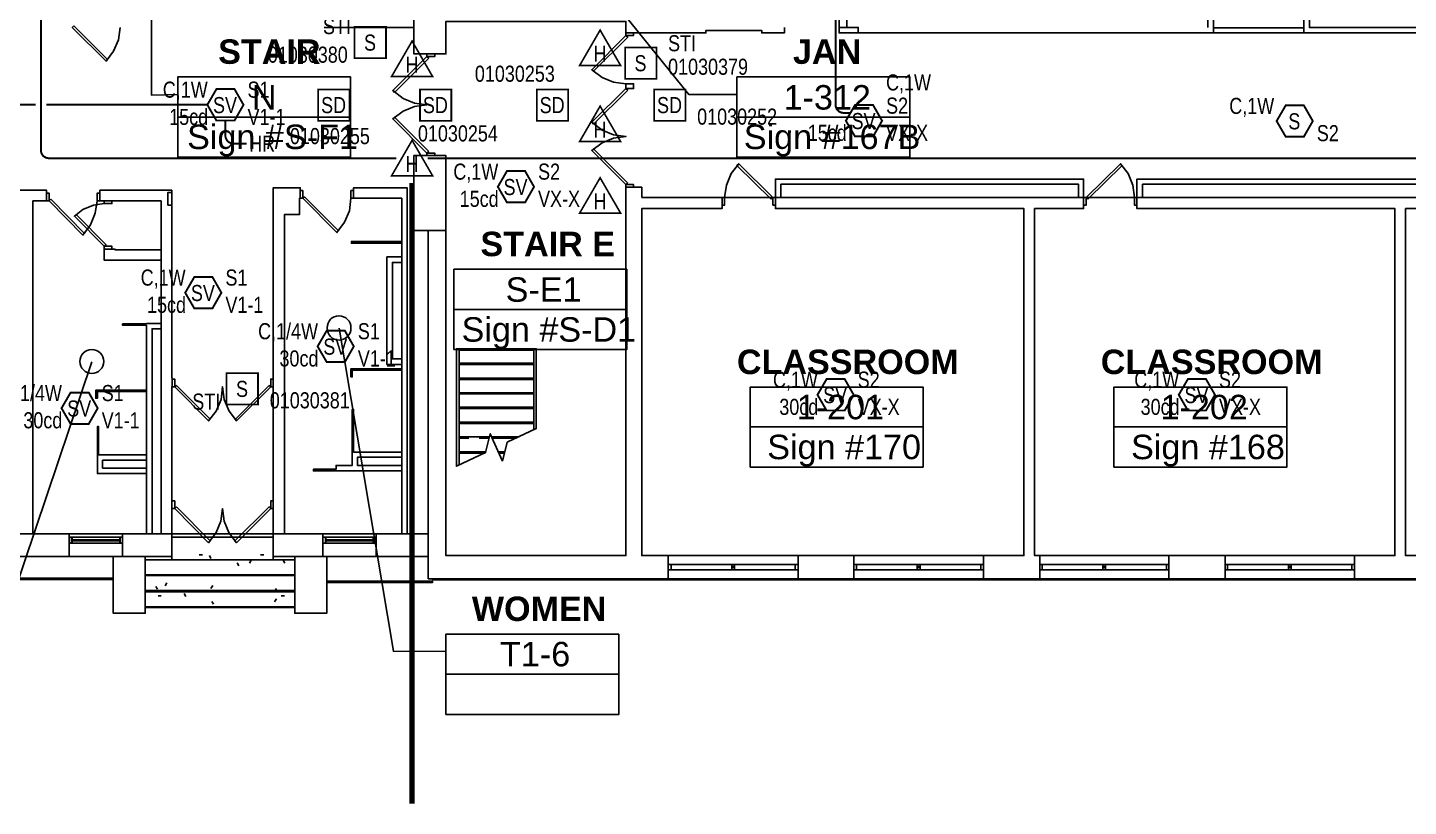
# Model space of a CAD drawing. Header units: inches. Extents: x 8199 to 15931, y 7617 to 15423.
# Drawn here: x 9613 to 10643, y 8396 to 8976 of the extents above; entities that cross this region are included whole.
import ezdxf
from ezdxf.enums import TextEntityAlignment as Align

# ---------------------------------------------------------------- set-up
doc = ezdxf.new("R2010")
doc.units = ezdxf.units.IN
doc.header["$LTSCALE"] = 0.25
doc.header["$MEASUREMENT"] = 0
for name, color, linetype in [('BACKGROUND', 8, 'Continuous'), ('CL-TEXT', 3, 'Continuous'), ('CONDUIT', 6, 'Continuous'), ('DOOR HOLDER', 1, 'Continuous'), ('PULL STATION', 1, 'Continuous'), ('SMOKE DETECTOR', 1, 'Continuous'), ('SPEAKER', 1, 'Continuous'), ('SPEAKER STROBE', 1, 'Continuous')]:
    doc.layers.add(name, color=color, linetype=linetype)
doc.styles.add('Arial', font='arial.ttf', dxfattribs={"width": 0.8})
doc.styles.add('PDF Arial', font='arial.ttf')
doc.styles.add('PDF Arial Bold', font='arialbd.ttf')

# ---------------------------------------------------------------- blocks, each defined once
blk = doc.blocks.new('SIGA-278')
at = {"layer": 'PULL STATION', "const_width": 1.3}
blk.add_lwpolyline([(-11.5, -11.7), (-11.5, 11.7), (11.9, 11.7), (11.9, -11.7)], close=True, dxfattribs=at)
at = {"layer": 'PULL STATION', "style": 'Arial', "width": 0.8}
blk.add_text('S', height=12, dxfattribs=at).set_placement((0, 0), align=Align.MIDDLE)
for tag, p in [('ADDRESS', (20.6, 9)), ('ZONE', (20.6, -8.6))]:
    blk.add_attdef(tag, text='', height=12, dxfattribs=at).set_placement(p, align=Align.MIDDLE_LEFT)
blk.add_attdef('SUBSCRIPT', text='', height=12, dxfattribs=at).set_placement((-16.6, -9), align=Align.MIDDLE_RIGHT)
blk = doc.blocks.new('150X-AQN5')
at = {"layer": 'DOOR HOLDER', "const_width": 1.25}
blk.add_lwpolyline([(15.3, -8.8), (0, 17.6), (-15.3, -8.8)], close=True, dxfattribs=at)
at = {"layer": 'DOOR HOLDER', "style": 'Arial', "width": 0.8}
blk.add_text('H', height=12, dxfattribs=at).set_placement((0, 0), align=Align.MIDDLE)
blk.add_attdef('SUBSCRIPT', text='', height=12, dxfattribs=at).set_placement((11.4, 10.5), align=Align.MIDDLE_LEFT)
blk = doc.blocks.new('GC-S7')
at = {"layer": 'SPEAKER', "const_width": 1.46}
blk.add_lwpolyline([(13.8, 0.2), (7.1, 11.9), (-6.4, 11.9), (-13.2, 0.2), (-6.4, -11.5), (7.1, -11.5)], close=True, dxfattribs=at)
at = {"layer": 'SPEAKER', "style": 'Arial', "width": 0.8}
blk.add_text('S', height=12, dxfattribs=at).set_placement((0, 0), align=Align.MIDDLE)
for tag, p in [('C', (-15, 11.5)), ('1/2W', (-14.7, -8.8))]:
    blk.add_attdef(tag, text='', height=12, dxfattribs=at).set_placement(p, align=Align.MIDDLE_RIGHT)
blk.add_attdef('Speaker_Circuit', text='', height=12, dxfattribs=at).set_placement((16.8, -8.8), align=Align.MIDDLE_LEFT)
blk = doc.blocks.new('GC-S7VM')
at = {"layer": 'SPEAKER STROBE', "const_width": 1.46}
blk.add_lwpolyline([(13.8, 0.2), (7.1, 11.9), (-6.4, 11.9), (-13.2, 0.2), (-6.4, -11.5), (7.1, -11.5)], close=True, dxfattribs=at)
at = {"layer": 'SPEAKER STROBE', "style": 'Arial', "width": 0.8}
blk.add_text('SV', height=12, dxfattribs=at).set_placement((0, 0), align=Align.MIDDLE)
for tag, p in [('C', (-12.9, 11.5)), ('CANDELA', (-12.6, -8.8)), ('1/2W', (-12.6, -29.2))]:
    blk.add_attdef(tag, text='', height=12, dxfattribs=at).set_placement(p, align=Align.MIDDLE_RIGHT)
for tag, p in [('Speaker_Circuit', (16.8, 11.5)), ('Visual_Circuit', (16.8, -8.8))]:
    blk.add_attdef(tag, text='', height=12, dxfattribs=at).set_placement(p, align=Align.MIDDLE_LEFT)
blk = doc.blocks.new('SIGA-PD')
at = {"layer": 'SMOKE DETECTOR', "const_width": 1.3}
blk.add_lwpolyline([(-11.5, -11.7), (-11.5, 11.7), (11.9, 11.7), (11.9, -11.7)], close=True, dxfattribs=at)
at = {"layer": 'SMOKE DETECTOR', "style": 'Arial', "width": 0.8}
blk.add_text('SD', height=12, dxfattribs=at).set_placement((0, 0), align=Align.MIDDLE)
for tag, p in [('ADDRESS', (20.6, 9)), ('ZONE', (20.6, -8.6))]:
    blk.add_attdef(tag, text='', height=12, dxfattribs=at).set_placement(p, align=Align.MIDDLE_LEFT)
blk.add_attdef('SUBSCRIPT', text='', height=12, dxfattribs=at).set_placement((-16.6, -9), align=Align.MIDDLE_RIGHT)

msp = doc.modelspace()

# ---------------------------------------------------------------- linework, layer by layer
at = {"lineweight": 0, "const_width": 4}
msp.add_lwpolyline([(9899.5, 8860.4), (9899.5, 8397.8)], dxfattribs=at)
at = {"layer": 'BACKGROUND'}
for points in [[(9705.1, 9076.5), (9705.1, 8925.9), (9724.6, 8926.5)], [(9924.7, 8956.8), (9900.8, 8956.8), (9900.8, 9033.5)], [(10029.5, 9021.4), (10105.9, 8926.5), (10141.9, 8926.5)], [(10218.1, 8976.5), (10218.1, 8993.4), (10223.8, 8993.4), (10230.5, 8993.4), (10230.5, 8988), (10223.8, 8988), (10223.8, 8976.5), (10218.1, 8976.5), (10218.1, 8972.4), (10218.1, 8976.5), (10223.8, 8976.5), (10232.4, 8976.5), (10232.4, 8972.4), (10218.1, 8972.4), (10493.3, 8972.4), (10497.5, 8972.4), (10497.5, 8989.9), (10493.3, 8989.9), (10493.3, 8976.5)], [(9671.1, 8951.3), (9676.8, 8958.7), (9680.3, 8967.3), (9681.6, 8976.5)], [(9833.9, 8976.5), (9900.8, 8976.5), (9900.8, 8956.8), (9924.7, 8956.8), (9924.7, 8981), (10059.1, 8981), (10059.1, 8976.5), (10059.1, 8972.4), (10059.1, 8970.5), (10033.6, 8945), (10041.3, 8939.2), (10049.9, 8935.7), (10059.1, 8934.5)], [(10177.3, 8976.5), (10177.3, 8972.4), (10164.2, 8972.4), (10160.4, 8972.4), (10160.4, 8974.3), (10118.7, 8974.3), (10118.7, 8972.4), (10114.5, 8972.4), (10059.1, 8972.4)], [(10033.6, 8945), (10034.9, 8944), (10060.4, 8969.2), (10059.1, 8970.5), (10064.8, 8970.5), (10064.8, 8972.4)], [(9910.6, 8956.8), (9910.6, 8954.8), (9916.4, 8954.8), (9916.4, 8956.8)], [(10059.1, 8932.5), (10059.1, 8934.5), (10064.8, 8934.5), (10064.8, 8932.5)], [(10059.1, 8933.2), (10059.1, 8930.9), (10064.8, 8930.9), (10064.8, 8933.2)], [(9885.1, 8908.3), (9892.8, 8914.1), (9901.4, 8917.6), (9910.6, 8918.8), (9901.4, 8920.1), (9892.8, 8923.6), (9885.1, 8929.4)], [(10033.6, 8884.8), (10041.3, 8890.5), (10049.9, 8894), (10059.1, 8895.3), (10049.9, 8896.5), (10041.3, 8900), (10033.6, 8905.8)], [(9910.6, 8880.9), (9910.6, 8882.8), (9916.4, 8882.8), (9916.4, 8880.9)], [(9900.8, 8825.2), (9900.8, 8880.9), (9924.7, 8880.9), (9924.7, 8825.2), (9924.7, 8582.7), (10059.1, 8582.7), (10059.1, 8857.4), (10059.1, 8859.3), (10064.8, 8859.3), (10064.8, 8857.4)], [(9911.6, 8825.2), (9924.7, 8825.2), (9900.8, 8825.2), (9900.8, 8880.9), (9924.7, 8880.9)], [(10400.6, 8849.7), (10400.6, 8859.6), (10400.6, 8863.4), (10174.7, 8863.4), (10170.6, 8863.4), (10170.6, 8849.7), (10170.6, 8841.4), (10356, 8841.4), (10356, 8582.7), (10325.8, 8582.7), (10229.2, 8582.7), (10187.5, 8582.7), (10090.6, 8582.7), (10070.9, 8582.7), (10070.9, 8841.4), (10130.8, 8841.4), (10130.8, 8849.7), (10132.7, 8849.7), (10134, 8858.9), (10137.5, 8867.6), (10143.2, 8874.9)], [(10428, 8874.9), (10433.8, 8867.6), (10437.3, 8858.9), (10438.5, 8849.7)], [(10440.4, 8849.7), (10440.4, 8863.4), (10444.6, 8863.4), (10713.5, 8863.4), (10717.3, 8863.4), (10717.3, 8849.7)], [(9626.8, 8847.2), (9626.8, 8855.1), (9608.6, 8855.1), (9558.9, 8855.1), (9558.9, 8847.2)], [(9603.5, 8582.1), (9720.1, 8582.1), (9720.1, 8599), (9720.1, 8708.6), (9720.4, 8708.6), (9720.4, 8715.3), (9720.1, 8715.3), (9720.1, 8844), (9720.1, 8847.2), (9720.1, 8853.5), (9717.3, 8853.5), (9720.1, 8853.5), (9720.1, 8855.1), (9666.6, 8855.1), (9666.6, 8847.2)], [(9701.3, 8599), (9616.6, 8599), (9616.6, 8847.2), (9626.8, 8847.2), (9628.7, 8847.2), (9628.7, 8852.9), (9626.8, 8852.9)], [(9712.2, 8847.2), (9666.6, 8847.2), (9664.4, 8847.2), (9664.4, 8852.9), (9666.6, 8852.9)], [(9795.9, 8599), (9795.9, 8582.1), (9911.6, 8582.1), (9911.6, 8599), (9895.7, 8599), (9895.7, 8849.1), (9895.7, 8857), (9855.8, 8857), (9855.8, 8849.1), (9891.8, 8849.1)], [(9891.8, 8599), (9804.2, 8599), (9804.2, 8837), (9815.4, 8837), (9815.4, 8849.1), (9816, 8849.1), (9816, 8857), (9795.9, 8857), (9795.9, 8849.1)], [(9816, 8849.1), (9817.9, 8849.1), (9817.9, 8854.8), (9816, 8854.8)], [(9855.8, 8849.1), (9853.9, 8849.1), (9853.9, 8854.8), (9855.8, 8854.8)], [(10070.9, 8849.7), (10070.9, 8857.4), (10059.1, 8857.4)], [(10174.7, 8849.7), (10174.7, 8859.6), (10396.8, 8859.6), (10396.8, 8849.7)], [(10444.6, 8849.7), (10444.6, 8859.6), (10713.5, 8859.6), (10713.5, 8849.7)], [(9669.8, 8845.2), (9661.8, 8844), (9653.9, 8840.8), (9647.5, 8835.7), (9669.8, 8813.4), (9669.8, 8811.2), (9669.8, 8802.9), (9677.8, 8802.9), (9712.2, 8802.9)], [(9653.9, 8821.7), (9659.6, 8829.3), (9663.1, 8837.9), (9664.4, 8847.2)], [(9669.8, 8847.2), (9669.8, 8845.2), (9675.5, 8845.2), (9675.5, 8847.2)], [(9843.4, 8823.6), (9849.1, 8831.2), (9852.7, 8839.8), (9853.9, 8849.1)], [(10132.7, 8849.7), (10132.7, 8844), (10130.8, 8844)], [(10170.6, 8849.7), (10168.7, 8849.7), (10168.7, 8844), (10170.6, 8844)], [(10400.6, 8844), (10402.5, 8844), (10402.5, 8849.7), (10400.6, 8849.7), (10400.6, 8841.4), (10364, 8841.4), (10364, 8582.7), (10367.8, 8582.7), (10464.3, 8582.7), (10506.1, 8582.7), (10602.6, 8582.7), (10632.9, 8582.7), (10632.9, 8841.4), (10440.4, 8841.4), (10440.4, 8849.7), (10438.5, 8849.7), (10438.5, 8844), (10440.4, 8844)], [(10757.1, 8844), (10755.2, 8844), (10755.2, 8849.7), (10757.1, 8849.7), (10757.1, 8841.4), (10914.5, 8841.4), (10914.5, 8582.7), (10879.8, 8582.7), (10782.9, 8582.7), (10741.2, 8582.7), (10644.7, 8582.7), (10640.8, 8582.7), (10640.8, 8841.4), (10717.3, 8841.4), (10717.3, 8849.7), (10719.5, 8849.7), (10719.5, 8844), (10717.3, 8844)], [(9647.5, 8835.7), (9648.8, 8837), (9671.1, 8814.3), (9669.8, 8813.4), (9675.5, 8813.4), (9675.5, 8811.2)], [(9911.6, 8599), (9911.6, 8825.2), (9911.6, 8565.5), (9924.7, 8565.5), (10090.6, 8565.5), (10090.6, 8582.7), (10090.6, 8576), (10090.6, 8572.2), (10090.6, 8565.5)], [(9712.2, 8810.8), (9677.8, 8810.8), (9677.8, 8811.2), (9669.8, 8811.2)], [(9891.8, 8815.6), (9854.2, 8815.6), (9854.2, 8816.9), (9891.8, 8816.9)], [(9891.8, 8725.1), (9880.7, 8725.1), (9880.7, 8729.3), (9880.7, 8801.3), (9880.7, 8805.4), (9891.8, 8805.4)], [(9891.8, 8801.3), (9884.8, 8801.3), (9884.8, 8729.3), (9891.8, 8729.3)], [(9701.3, 8751.9), (9701.3, 8754.5), (9683.5, 8754.5), (9683.5, 8755.4), (9701.3, 8755.4), (9701.3, 8755.7), (9712.2, 8755.7)], [(9712.2, 8599), (9705.5, 8599), (9705.5, 8751.9), (9712.2, 8751.9)], [(9845, 8752.2), (9885.5, 8511.4), (9924.7, 8511.1)], [(9660.5, 8727.1), (9584.7, 8502.8), (9573.6, 8501.5)], [(9990.3, 8736.9), (9934.5, 8736.9)], [(9891.8, 8721), (9854.9, 8721), (9854.9, 8715.9), (9853.9, 8715.9), (9853.9, 8721), (9853.9, 8722), (9891.8, 8722)], [(9934.5, 8726.1), (9934.5, 8714.9), (9934.5, 8704.1), (9934.5, 8693.3), (9934.5, 8682.1), (9934.5, 8671.3), (9934.5, 8660.2), (9934.5, 8650.3)], [(9990.3, 8726.1), (9990.3, 8714.9), (9990.3, 8704.1), (9990.3, 8693.3), (9990.3, 8682.1), (9990.3, 8676.4)], [(9720.4, 8708.6), (9722.4, 8708.6), (9722.4, 8714.3), (9720.4, 8714.3)], [(9747.5, 8683.1), (9753.3, 8690.4), (9757.1, 8699), (9758, 8708.6), (9759.3, 8699), (9763.1, 8690.4), (9768.5, 8683.1), (9794, 8708.6), (9795.9, 8708.6), (9795.9, 8715.3)], [(9768.5, 8683.1), (9767.6, 8684.4), (9792.8, 8709.5), (9794, 8708.6), (9794, 8714.3), (9795.9, 8714.3)], [(9795.9, 8715.3), (9795.9, 8715.3)], [(9795.9, 8708.6), (9795.9, 8708.6)], [(9990.3, 8714.9), (9934.5, 8714.9)], [(9701.3, 8705.1), (9664.7, 8705.1), (9664.7, 8700), (9663.4, 8700), (9663.4, 8705.1), (9663.4, 8706), (9701.3, 8706)], [(9990.3, 8704.1), (9934.5, 8704.1)], [(9891.8, 8659.8), (9858.7, 8659.8), (9855.8, 8659.8), (9855.8, 8691.7), (9854.9, 8691.7), (9854.9, 8659.8), (9854.9, 8650), (9842.8, 8650), (9842.8, 8647.1), (9825.9, 8647.1), (9825.9, 8645.8), (9842.8, 8645.8), (9891.8, 8645.8)], [(9990.3, 8693.3), (9934.5, 8693.3)], [(9701.3, 8643.9), (9668.5, 8643.9), (9664.7, 8643.9), (9664.7, 8657.9), (9664.7, 8678.9), (9665.6, 8678.9), (9665.6, 8657.9), (9668.5, 8657.9), (9701.3, 8657.9)], [(9990.3, 8682.1), (9934.5, 8682.1)], [(9957.1, 8671.3), (9934.5, 8671.3)], [(9941.9, 8670.3), (9934.5, 8670.3)], [(9956.8, 8670.3), (9949.5, 8670.3)], [(9979.4, 8671.3), (9958.7, 8671.3)], [(9977.5, 8670.3), (9959.1, 8670.3)], [(9664.7, 8657.9), (9664.7, 8657.9)], [(9891.8, 8656), (9858.7, 8656), (9858.7, 8650), (9891.8, 8650)], [(9954.6, 8660.2), (9934.5, 8660.2)], [(9954, 8659.2), (9934.5, 8659.2)], [(9968.9, 8660.2), (9963.8, 8660.2)], [(9968.6, 8659.2), (9964.2, 8659.2)], [(9701.3, 8653.8), (9668.5, 8653.8), (9668.5, 8648), (9701.3, 8648)], [(9747.5, 8592.3), (9753.3, 8599.9), (9756.8, 8608.5), (9758, 8617.8), (9759.3, 8608.5), (9762.8, 8599.9), (9768.5, 8592.3), (9794, 8617.8), (9795.9, 8617.8), (9795.9, 8631.8)], [(9795.9, 8631.8), (9795.9, 8631.8)], [(9720.1, 8617.8), (9722.4, 8617.8), (9722.4, 8623.5), (9720.1, 8623.5)], [(9768.5, 8592.3), (9767.3, 8593.6), (9792.8, 8619.1), (9794, 8617.8), (9794, 8623.5), (9795.9, 8623.5)], [(9795.9, 8617.8), (9795.9, 8617.8)], [(9643.7, 8582.1), (9643.7, 8599)], [(9643.7, 8596.4), (9645.9, 8596.4)], [(9645.9, 8592), (9645.9, 8593.6), (9645.3, 8593.6), (9645.3, 8594.5), (9645.9, 8594.5), (9645.9, 8596.4), (9681.3, 8596.4), (9681.3, 8594.5), (9681.6, 8594.5), (9645.3, 8594.5), (9645.3, 8593.6), (9645.3, 8592), (9681.6, 8592)], [(9645.3, 8596.4), (9681.6, 8596.4), (9681.6, 8594.5), (9681.6, 8593.6), (9681.3, 8593.6), (9681.3, 8592)], [(9681.6, 8596.4), (9681.6, 8594.5), (9681.6, 8593.6), (9681.6, 8594.5), (9645.3, 8594.5), (9681.6, 8594.5)], [(9645.3, 8593.6), (9645.3, 8594.5), (9645.3, 8596.4), (9645.3, 8594.5)], [(9645.3, 8592), (9645.3, 8593.6), (9681.6, 8593.6), (9681.6, 8592), (9681.6, 8593.6), (9645.3, 8593.6), (9681.6, 8593.6)], [(9683.5, 8596.4), (9681.3, 8596.4)], [(9683.5, 8599), (9683.5, 8582.1)], [(9795.9, 8579.6), (9795.9, 8596.4), (9720.1, 8596.4), (9720.1, 8579.6)], [(9832.9, 8582.1), (9832.9, 8599)], [(9832.9, 8596.4), (9835.1, 8596.4)], [(9835.1, 8592), (9835.1, 8593.6), (9834.8, 8593.6), (9834.8, 8594.5), (9835.1, 8594.5), (9835.1, 8596.4), (9870.5, 8596.4), (9870.5, 8594.5), (9871.1, 8594.5), (9834.8, 8594.5), (9834.8, 8593.6), (9834.8, 8592), (9871.1, 8592)], [(9834.8, 8596.4), (9871.1, 8596.4), (9871.1, 8594.5), (9871.1, 8593.6), (9870.5, 8593.6), (9870.5, 8592)], [(9871.1, 8596.4), (9871.1, 8594.5), (9871.1, 8593.6), (9871.1, 8594.5), (9834.8, 8594.5), (9871.1, 8594.5)], [(9834.8, 8593.6), (9834.8, 8594.5), (9834.8, 8596.4), (9834.8, 8594.5)], [(9834.8, 8592), (9834.8, 8593.6), (9871.1, 8593.6), (9871.1, 8592), (9871.1, 8593.6), (9834.8, 8593.6), (9871.1, 8593.6)], [(9872.7, 8596.4), (9870.5, 8596.4)], [(9872.7, 8599), (9872.7, 8582.1)], [(9643.7, 8592), (9645.9, 8592), (9681.3, 8592), (9683.5, 8592)], [(9740.5, 8583.4), (9743.1, 8583.4)], [(9749.4, 8580.5), (9748.2, 8582.7)], [(9786.4, 8583.4), (9788.9, 8583.4)], [(9832.9, 8592), (9835.1, 8592), (9870.5, 8592), (9872.7, 8592)], [(10187.5, 8572.2), (10187.5, 8576), (10187.5, 8582.7), (10187.5, 8565.5)], [(10325.8, 8572.2), (10325.8, 8576), (10325.8, 8582.7), (10325.8, 8565.5), (10325.8, 8572.2), (10323.8, 8572.2), (10278.6, 8572.2), (10278.6, 8573.8), (10278.6, 8572.2), (10323.8, 8572.2), (10323.8, 8576), (10278.6, 8576), (10323.8, 8576), (10325.8, 8576)], [(10464.3, 8572.2), (10464.3, 8576), (10464.3, 8582.7), (10464.3, 8565.5), (10464.3, 8572.2), (10462.4, 8572.2), (10416.9, 8572.2), (10416.9, 8573.8), (10416.9, 8572.2), (10462.4, 8572.2), (10462.4, 8576), (10416.9, 8576), (10462.4, 8576), (10464.3, 8576)], [(10602.6, 8572.2), (10602.6, 8576), (10602.6, 8582.7), (10602.6, 8565.5), (10602.6, 8572.2), (10600.7, 8572.2), (10555.4, 8572.2), (10555.4, 8573.8), (10555.4, 8572.2), (10600.7, 8572.2), (10600.7, 8576), (10555.4, 8576), (10600.7, 8576), (10602.6, 8576)], [(9770.1, 8575.1), (9768.9, 8577.3)], [(9779.4, 8579.2), (9778.1, 8577)], [(9804.5, 8577), (9803.3, 8579.2)], [(10090.6, 8572.2), (10092.9, 8572.2), (10092.9, 8576), (10090.6, 8576)], [(10138.1, 8572.2), (10092.9, 8572.2), (10138.1, 8572.2), (10138.1, 8576), (10138.1, 8574.5), (10140, 8574.5), (10140, 8576), (10185.3, 8576), (10185.3, 8572.2), (10140, 8572.2), (10185.3, 8572.2), (10187.5, 8572.2), (10187.5, 8565.5), (10229.2, 8565.5), (10325.8, 8565.5), (10367.8, 8565.5), (10464.3, 8565.5), (10506.1, 8565.5), (10602.6, 8565.5), (10644.7, 8565.5)], [(10187.5, 8576), (10185.3, 8576), (10185.3, 8572.2), (10185.3, 8576), (10140, 8576), (10185.3, 8576), (10140, 8576), (10140, 8572.2), (10140, 8573.8), (10138.1, 8573.8), (10138.1, 8572.2), (10092.9, 8572.2), (10092.9, 8576), (10138.1, 8576), (10092.9, 8576), (10092.9, 8572.2)], [(10140, 8576), (10140, 8574.5), (10138.1, 8574.5), (10138.1, 8576), (10092.9, 8576), (10138.1, 8576)], [(10092.9, 8576), (10092.9, 8572.2), (10138.1, 8572.2), (10138.1, 8573.8)], [(10140, 8574.5), (10140, 8576), (10138.1, 8576), (10138.1, 8574.5)], [(10140, 8573.8), (10140, 8572.2), (10185.3, 8572.2), (10185.3, 8576)], [(10229.2, 8576), (10231.1, 8576), (10231.1, 8572.2), (10229.2, 8572.2)], [(10276.4, 8573.8), (10276.4, 8572.2), (10276.4, 8576), (10231.1, 8576), (10231.1, 8572.2), (10231.1, 8576), (10276.4, 8576)], [(10231.1, 8576), (10276.4, 8576), (10231.1, 8576), (10231.1, 8572.2)], [(10276.4, 8572.2), (10231.1, 8572.2), (10276.4, 8572.2), (10231.1, 8572.2), (10276.4, 8572.2), (10276.4, 8573.8), (10278.6, 8573.8)], [(10323.8, 8576), (10278.6, 8576), (10278.6, 8574.5), (10276.4, 8574.5), (10276.4, 8576), (10276.4, 8574.5)], [(10278.6, 8576), (10278.6, 8574.5)], [(10367.8, 8576), (10369.7, 8576), (10369.7, 8572.2), (10367.8, 8572.2)], [(10415, 8573.8), (10415, 8572.2), (10415, 8576), (10369.7, 8576), (10369.7, 8572.2), (10369.7, 8576), (10415, 8576)], [(10369.7, 8576), (10415, 8576), (10369.7, 8576), (10369.7, 8572.2)], [(10415, 8572.2), (10369.7, 8572.2), (10415, 8572.2), (10369.7, 8572.2), (10415, 8572.2), (10415, 8573.8), (10416.9, 8573.8)], [(10462.4, 8576), (10416.9, 8576), (10416.9, 8574.5), (10415, 8574.5), (10415, 8576), (10415, 8574.5)], [(10416.9, 8576), (10416.9, 8574.5)], [(10506.1, 8576), (10508, 8576), (10508, 8572.2), (10506.1, 8572.2)], [(10553.5, 8573.8), (10553.5, 8572.2), (10553.5, 8576), (10508, 8576), (10508, 8572.2), (10508, 8576), (10553.5, 8576)], [(10508, 8576), (10553.5, 8576), (10508, 8576), (10508, 8572.2)], [(10553.5, 8572.2), (10508, 8572.2), (10553.5, 8572.2), (10508, 8572.2), (10553.5, 8572.2), (10553.5, 8573.8), (10555.4, 8573.8)], [(10600.7, 8576), (10555.4, 8576), (10555.4, 8574.5), (10553.5, 8574.5), (10553.5, 8576), (10553.5, 8574.5)], [(10555.4, 8576), (10555.4, 8574.5)], [(9676.5, 8565.9), (8723.6, 8565.9), (8722.6, 8564.9), (9676.5, 8564.9)], [(9716.6, 8562.3), (9715.3, 8560.1)], [(9725.2, 8568.1), (9727.8, 8568.1)], [(9771.1, 8568.1), (9773.6, 8568.1)], [(10914.5, 8565.5), (9915.7, 8565.5), (9914.8, 8564.6), (10913.5, 8564.6)], [(9914.8, 8565.5), (9914.8, 8564.6)], [(10140, 8572.2), (10185.3, 8572.2)], [(10278.6, 8572.2), (10323.8, 8572.2)], [(10416.9, 8572.2), (10462.4, 8572.2)], [(10555.4, 8572.2), (10600.7, 8572.2)], [(9700.4, 8555.7), (9811.9, 8555.7)], [(9709.6, 8557.6), (9708.3, 8559.8)], [(9709.9, 8552.8), (9712.2, 8552.8)], [(9730.6, 8552.2), (9729.4, 8554.4)], [(9750.7, 8560.4), (9749.4, 8558.2)], [(9798.8, 8556.3), (9797.5, 8558.2)], [(9801.7, 8552.8), (9804.2, 8552.8)], [(9700.4, 8543.9), (9811.9, 8543.9)], [(9751.3, 8546.4), (9750.1, 8548.6)], [(9798.2, 8550.6), (9796.9, 8548.3)]]:
    msp.add_lwpolyline(points, dxfattribs=at)
for points in [[(10569.1, 8972.4), (10661.5, 8972.4), (10665.7, 8972.4), (10665.7, 8988.3), (10688.9, 8988.3), (10728.8, 8988.3), (10783.6, 8988.3), (10783.6, 9001.4), (10728.8, 9001.4), (10688.9, 9001.4), (10591.8, 9001.4), (10591.8, 8988.3), (10661.5, 8988.3), (10661.5, 8976.5), (10569.1, 8976.5), (10569.1, 8989.9), (10565, 8989.9), (10565, 8972.4)], [(9647.2, 8977.8), (9672.3, 8952.6), (9671.1, 8951.3), (9645.9, 8976.5)], [(10497.5, 8976.2), (10565, 8976.2), (10565, 8972.4), (10497.5, 8972.4)], [(9911.9, 8953.6), (9886.4, 8928.1), (9885.1, 8929.4), (9910.6, 8954.8)], [(9724.6, 8909.6), (9724.6, 8939.6), (9853.6, 8939.6), (9853.6, 8909.6)], [(10141.9, 8909.6), (10141.9, 8939.6), (10271, 8939.6), (10271, 8909.6)], [(10060.4, 8929.7), (10034.9, 8904.5), (10033.6, 8905.8), (10059.1, 8930.9)], [(9724.6, 8879.7), (9724.6, 8909.6), (9853.6, 8909.6), (9853.6, 8879.7)], [(9911.9, 8884.1), (9886.4, 8909.6), (9885.1, 8908.3), (9910.6, 8882.8)], [(10141.9, 8879.7), (10141.9, 8909.6), (10271, 8909.6), (10271, 8879.7)], [(10060.4, 8860.5), (10034.9, 8886), (10033.6, 8884.8), (10059.1, 8859.3)], [(10167.4, 8848.4), (10141.9, 8873.6), (10143.2, 8874.9), (10168.7, 8849.7)], [(10403.8, 8848.4), (10429.3, 8873.6), (10428, 8874.9), (10402.5, 8849.7)], [(9717.3, 8853.5), (9717.3, 8847.2)], [(9630, 8848.4), (9655.1, 8822.9), (9653.9, 8821.7), (9628.7, 8847.2)], [(9717.3, 8844), (9717.3, 8847.2)], [(9717.3, 8844), (9720.1, 8844)], [(9819.2, 8850.3), (9844.7, 8824.9), (9843.4, 8823.6), (9817.9, 8849.1)], [(9930.7, 8766.2), (9930.7, 8796.2), (10059.7, 8796.2), (10059.7, 8766.2)], [(9930.7, 8736.3), (9930.7, 8766.2), (10059.7, 8766.2), (10059.7, 8736.3)], [(9967, 8653.1), (9970.5, 8667.2), (9992.2, 8677.4), (9992.2, 8736.9), (9990.3, 8736.9), (9990.3, 8726.1), (9934.5, 8726.1), (9934.5, 8736.9), (9932.6, 8736.9), (9932.6, 8649.3), (9954.3, 8659.5), (9957.8, 8673.5)], [(9723.6, 8709.5), (9748.8, 8684.4), (9747.5, 8683.1), (9722.4, 8708.6)], [(10151.8, 8678.6), (10151.8, 8708.3), (10280.8, 8708.3), (10280.8, 8678.6)], [(10423.2, 8678.6), (10423.2, 8708.3), (10552.3, 8708.3), (10552.3, 8678.6)], [(10151.8, 8648.7), (10151.8, 8678.6), (10280.8, 8678.6), (10280.8, 8648.7)], [(10423.2, 8648.7), (10423.2, 8678.6), (10552.3, 8678.6), (10552.3, 8648.7)], [(9723.6, 8619.1), (9748.8, 8593.6), (9747.5, 8592.3), (9722.4, 8617.8)], [(10229.2, 8576), (10229.2, 8572.2), (10229.2, 8565.5), (10229.2, 8582.7)], [(10367.8, 8576), (10367.8, 8572.2), (10367.8, 8565.5), (10367.8, 8582.7)], [(10506.1, 8576), (10506.1, 8572.2), (10506.1, 8565.5), (10506.1, 8582.7)], [(9676.5, 8582.1), (9700.4, 8582.1), (9700.4, 8539.7), (9676.5, 8539.7)], [(9811.9, 8567.8), (9700.4, 8567.8), (9700.4, 8579.6), (9811.9, 8579.6)], [(9811.9, 8582.1), (9835.8, 8582.1), (9835.8, 8539.7), (9811.9, 8539.7)], [(10092.9, 8573.8), (10092.9, 8574.5)], [(10138.1, 8572.2), (10138.1, 8573.8), (10140, 8573.8), (10140, 8572.2)], [(10185.3, 8574.5), (10185.3, 8573.8)], [(10231.1, 8573.8), (10231.1, 8574.5)], [(10276.4, 8576), (10276.4, 8574.5), (10278.6, 8574.5), (10278.6, 8576)], [(10276.4, 8572.2), (10278.6, 8572.2), (10278.6, 8573.8), (10276.4, 8573.8)], [(10323.8, 8576), (10323.8, 8572.2), (10323.8, 8576), (10278.6, 8576), (10278.6, 8572.2), (10323.8, 8572.2)], [(10323.8, 8574.5), (10323.8, 8573.8)], [(10369.7, 8573.8), (10369.7, 8574.5)], [(10415, 8576), (10415, 8574.5), (10416.9, 8574.5), (10416.9, 8576)], [(10415, 8572.2), (10416.9, 8572.2), (10416.9, 8573.8), (10415, 8573.8)], [(10462.4, 8576), (10462.4, 8572.2), (10462.4, 8576), (10416.9, 8576), (10416.9, 8572.2), (10462.4, 8572.2)], [(10462.4, 8574.5), (10462.4, 8573.8)], [(10508, 8573.8), (10508, 8574.5)], [(10553.5, 8576), (10553.5, 8574.5), (10555.4, 8574.5), (10555.4, 8576)], [(10553.5, 8572.2), (10555.4, 8572.2), (10555.4, 8573.8), (10553.5, 8573.8)], [(10600.7, 8576), (10600.7, 8572.2), (10600.7, 8576), (10555.4, 8576), (10555.4, 8572.2), (10600.7, 8572.2)], [(10600.7, 8574.5), (10600.7, 8573.8)], [(9914.8, 8563.6), (9914.8, 8562.7), (9836.1, 8562.7), (9836.1, 8563.6)], [(9924.7, 8494.2), (9924.7, 8524.1), (10053.7, 8524.1), (10053.7, 8494.2)], [(9924.7, 8464.2), (9924.7, 8494.2), (10053.7, 8494.2), (10053.7, 8464.2)]]:
    msp.add_lwpolyline(points, close=True, dxfattribs=at)
at = {"layer": 'BACKGROUND', "ltscale": 0.8}
msp.add_lwpolyline([(9712.2, 8599), (9712.2, 8847.2)], dxfattribs=at)
at = {"layer": 'BACKGROUND', "ltscale": 0.7}
msp.add_lwpolyline([(9795.9, 8599), (9795.9, 8849.1)], dxfattribs=at)
at = {"layer": 'BACKGROUND', "ltscale": 0.376667}
msp.add_lwpolyline([(9891.8, 8599), (9891.8, 8849.1)], dxfattribs=at)
at = {"layer": 'BACKGROUND', "ltscale": 1.406667}
msp.add_lwpolyline([(10914.5, 8849.7), (10070.9, 8849.7)], dxfattribs=at)
at = {"layer": 'BACKGROUND'}
msp.add_lwpolyline([(9853.9, 8752.5, 0.415242), (9845, 8761.5, -0.415242)], format="xyb", close=True, dxfattribs=at)
at = {"layer": 'BACKGROUND', "ltscale": 0.246667}
msp.add_lwpolyline([(9701.3, 8599), (9701.3, 8751.9)], dxfattribs=at)
at = {"layer": 'BACKGROUND', "ltscale": 0.075}
for points in [[(9990.3, 8736), (9934.5, 8736)], [(9990.3, 8725.1), (9934.5, 8725.1)], [(9990.3, 8714), (9934.5, 8714)], [(9990.3, 8703.2), (9934.5, 8703.2)], [(9990.3, 8692.3), (9934.5, 8692.3)], [(9990.3, 8681.2), (9934.5, 8681.2)]]:
    msp.add_lwpolyline(points, dxfattribs=at)
at = {"layer": 'BACKGROUND', "ltscale": 1.288333}
msp.add_lwpolyline([(8786.7, 8599), (9911.6, 8599)], dxfattribs=at)
at = {"layer": 'BACKGROUND', "ltscale": 0.07}
for points in [[(9700.4, 8568.4), (9811.9, 8568.4)], [(9700.4, 8556.6), (9811.9, 8556.6)], [(9700.4, 8544.5), (9811.9, 8544.5)]]:
    msp.add_lwpolyline(points, dxfattribs=at)
at = {"layer": 'BACKGROUND'}
for centre, start, end in [((9660.5, 8727.4), 179.8994, 270.1006), ((9660.6, 8727.4), 359.8994, 90.1006)]:
    msp.add_arc(centre, 8.9, start, end, dxfattribs=at)
for points in [[(9836.1, 8752.5), (9836.1, 8757.6), (9839.9, 8761.5), (9845, 8761.5)], [(9836.1, 8752.5), (9836.1, 8757.6), (9839.9, 8761.5), (9845, 8761.5)], [(9845, 8743.3), (9839.9, 8743.3), (9836.1, 8747.4), (9836.1, 8752.5)], [(9845, 8743.3), (9839.9, 8743.3), (9836.1, 8747.4), (9836.1, 8752.5)], [(9853.9, 8752.5), (9853.9, 8747.4), (9849.8, 8743.3), (9845, 8743.3)], [(9853.9, 8752.5), (9853.9, 8747.4), (9849.8, 8743.3), (9845, 8743.3)], [(9651.6, 8727.4), (9651.6, 8732.5), (9655.4, 8736.3), (9660.5, 8736.3)], [(9651.6, 8727.4), (9651.6, 8732.5), (9655.4, 8736.3), (9660.5, 8736.3)], [(9669.5, 8727.4), (9669.5, 8722.6), (9665.3, 8718.5), (9660.5, 8718.5)], [(9669.5, 8727.4), (9669.5, 8722.6), (9665.3, 8718.5), (9660.5, 8718.5)]]:
    msp.add_open_spline(points, degree=3, dxfattribs=at)
at = {"layer": 'CONDUIT', "lineweight": 0, "const_width": 1.5}
for points in [[(9190.5, 10226.4), (9190.5, 10130.5, 0.414214), (9196.5, 10124.5), (9616.5, 10124.5, -0.414214), (9622.5, 10118.5), (9622.5, 8885, 0.414214), (9628.5, 8879), (9887.8, 8879)], [(10226.6, 8912.8), (10221.5, 8912.8, -0.414214), (10215.5, 8918.8), (10215.5, 9251.7)], [(9760.2, 8907.1), (9760.2, 8895.9, 0.414214), (9766.2, 8889.9), (9776, 8889.9)], [(9911.2, 8879), (11960, 8879, -0.414214), (11966, 8873), (11966, 8568.1)]]:
    msp.add_lwpolyline(points, format="xyb", dxfattribs=at)
for points in [[(9618.5, 8918.8), (9581.6, 8918.8)], [(9746.7, 8918.8), (9626.5, 8918.8)]]:
    msp.add_lwpolyline(points, dxfattribs=at)

# ---------------------------------------------------------------- block references
at = {"layer": 'DOOR HOLDER'}
for p in [(10039.8, 8956.9), (9899.5, 8948.7), (10039.8, 8900.2), (9899.5, 8874.7), (10039.8, 8846.8)]:
    msp.add_blockref('150X-AQN5', p, dxfattribs=at)
at = {"layer": 'PULL STATION'}
ref = msp.add_blockref('SIGA-278', (9868.1, 8965.2), dxfattribs=at)
ref.add_attrib('ADDRESS', 'STI', dxfattribs={"height": 12, "style": 'Arial', "width": 0.8}).set_placement((9833, 8977.5), align=Align.MIDDLE_LEFT)
ref.add_attrib('SUBSCRIPT', '01030380', dxfattribs={"height": 12, "style": 'Arial', "width": 0.8}).set_placement((9851.5, 8956.2), align=Align.MIDDLE_RIGHT)
ref = msp.add_blockref('SIGA-278', (10069.9, 8949.8), dxfattribs=at)
ref.add_attrib('ADDRESS', 'STI', dxfattribs={"height": 12, "style": 'Arial', "width": 0.8}).set_placement((10090.5, 8964.7), align=Align.MIDDLE_LEFT)
ref.add_attrib('ZONE', '01030379', dxfattribs={"height": 12, "style": 'Arial', "width": 0.8}).set_placement((10090.5, 8947.2), align=Align.MIDDLE_LEFT)
ref = msp.add_blockref('SIGA-278', (9772.6, 8707), dxfattribs=at)
ref.add_attrib('ADDRESS', 'STI', dxfattribs={"height": 12, "style": 'Arial', "width": 0.8}).set_placement((9735.5, 8697.5), align=Align.MIDDLE_LEFT)
ref.add_attrib('ZONE', '01030381', dxfattribs={"height": 12, "style": 'Arial', "width": 0.8}).set_placement((9793.3, 8698.5), align=Align.MIDDLE_LEFT)
at = {"layer": 'SMOKE DETECTOR'}
ref = msp.add_blockref('SIGA-PD', (10004, 8918.6), dxfattribs=at)
ref.add_attrib('SUBSCRIPT', '01030253', dxfattribs={"height": 12, "style": 'Arial', "width": 0.8}).set_placement((10006, 8942), align=Align.MIDDLE_RIGHT)
ref = msp.add_blockref('SIGA-PD', (9840.9, 8918.6), dxfattribs=at)
ref.add_attrib('SUBSCRIPT', '01030255', dxfattribs={"height": 12, "style": 'Arial', "width": 0.8}).set_placement((9868, 8895.5), align=Align.MIDDLE_RIGHT)
ref = msp.add_blockref('SIGA-PD', (9916.9, 8918.6), dxfattribs=at)
ref.add_attrib('SUBSCRIPT', '01030254', dxfattribs={"height": 12, "style": 'Arial', "width": 0.8}).set_placement((9963.5, 8897.5), align=Align.MIDDLE_RIGHT)
msp.add_blockref('SIGA-PD', (10091.6, 8918.6), dxfattribs=at).add_auto_attribs({'ZONE': '01030252'})
at = {"layer": 'SPEAKER'}
msp.add_blockref('GC-S7', (10557.8, 8906.5), dxfattribs=at).add_auto_attribs({'C': 'C,1W', 'Speaker_Circuit': 'S2'})
at = {"layer": 'SPEAKER STROBE'}
for p, values in [((9759.9, 8918.6), {'C': 'C,1W', 'Speaker_Circuit': 'S1', 'Visual_Circuit': 'V1-1', 'CANDELA': '15cd'}), ((9976.7, 8857.5), {'C': 'C,1W', 'Speaker_Circuit': 'S2', 'Visual_Circuit': 'VX-X', 'CANDELA': '15cd'}), ((9743.4, 8778.5), {'C': 'C,1W', 'Speaker_Circuit': 'S1', 'Visual_Circuit': 'V1-1', 'CANDELA': '15cd'}), ((9842.2, 8738.5), {'C': 'C,1/4W', 'Speaker_Circuit': 'S1', 'Visual_Circuit': 'V1-1', 'CANDELA': '30cd'}), ((10215.2, 8702.4), {'C': 'C,1W', 'Speaker_Circuit': 'S2', 'Visual_Circuit': 'VX-X', 'CANDELA': '30cd'}), ((10484.8, 8702.4), {'C': 'C,1W', 'Speaker_Circuit': 'S2', 'Visual_Circuit': 'VX-X', 'CANDELA': '30cd'}), ((9651.1, 8692.4), {'C': 'C,1/4W', 'Speaker_Circuit': 'S1', 'Visual_Circuit': 'V1-1', 'CANDELA': '30cd'})]:
    msp.add_blockref('GC-S7VM', p, dxfattribs=at).add_auto_attribs(values)
ref = msp.add_blockref('GC-S7VM', (10236.4, 8906.7), dxfattribs=at)
ref.add_attrib('C', 'C,1W', dxfattribs={"height": 12, "style": 'Arial', "width": 0.8}).set_placement((10286.7, 8935.5), align=Align.MIDDLE_RIGHT)
ref.add_attrib('Speaker_Circuit', 'S2', dxfattribs={"height": 12, "style": 'Arial', "width": 0.8}).set_placement((10253.2, 8918.2), align=Align.MIDDLE_LEFT)
ref.add_attrib('Visual_Circuit', 'VX-X', dxfattribs={"height": 12, "style": 'Arial', "width": 0.8}).set_placement((10253.2, 8897.9), align=Align.MIDDLE_LEFT)
ref.add_attrib('CANDELA', '15cd', dxfattribs={"height": 12, "style": 'Arial', "width": 0.8}).set_placement((10223.8, 8897.9), align=Align.MIDDLE_RIGHT)

# ---------------------------------------------------------------- texts
at = {"layer": 'BACKGROUND', "attachment_point": 7}
for s, insert, char_height, style in [('STAIR', (9754.8, 8949.1), 18.22, 'PDF Arial Bold'), ('JAN', (10183.7, 8949.1), 18.22, 'PDF Arial Bold'), ('N', (9780, 8915.3), 18.2, 'PDF Arial'), ('1-312', (10176.7, 8915), 18.24, 'PDF Arial'), ('Sign #S-F1', (9731.6, 8880.3), 18.24, 'PDF Arial'), ('Sign #167B', (10147, 8880.3), 18.24, 'PDF Arial'), ('STAIR E', (9950.5, 8805.7), 18.22, 'PDF Arial Bold'), ('S-E1', (9969.3, 8771.7), 18.24, 'PDF Arial'), ('Sign #S-D1', (9936.4, 8736.7), 18.24, 'PDF Arial'), ('CLASSROOM', (10141.9, 8717.8), 18.22, 'PDF Arial Bold'), ('CLASSROOM', (10413.4, 8717.8), 18.22, 'PDF Arial Bold'), ('1-201', (10186.5, 8684.1), 18.24, 'PDF Arial'), ('1-202', (10458, 8684.1), 18.24, 'PDF Arial'), ('Sign #170', (10164.5, 8649.1), 18.24, 'PDF Arial'), ('Sign #168', (10436, 8649.1), 18.24, 'PDF Arial'), ('WOMEN', (9944.1, 8533.7), 18.22, 'PDF Arial Bold'), ('T1-6', (9965.1, 8499.9), 18.24, 'PDF Arial')]:
    msp.add_mtext(s, dxfattribs=dict(at, insert=insert, char_height=char_height, style=style))
at = {"layer": 'CL-TEXT', "style": 'Arial', "width": 0.8}
msp.add_text('HR', height=12, dxfattribs=at).set_placement((9777.9, 8889.9), align=Align.MIDDLE_LEFT)

doc.saveas('drawing.dxf')
